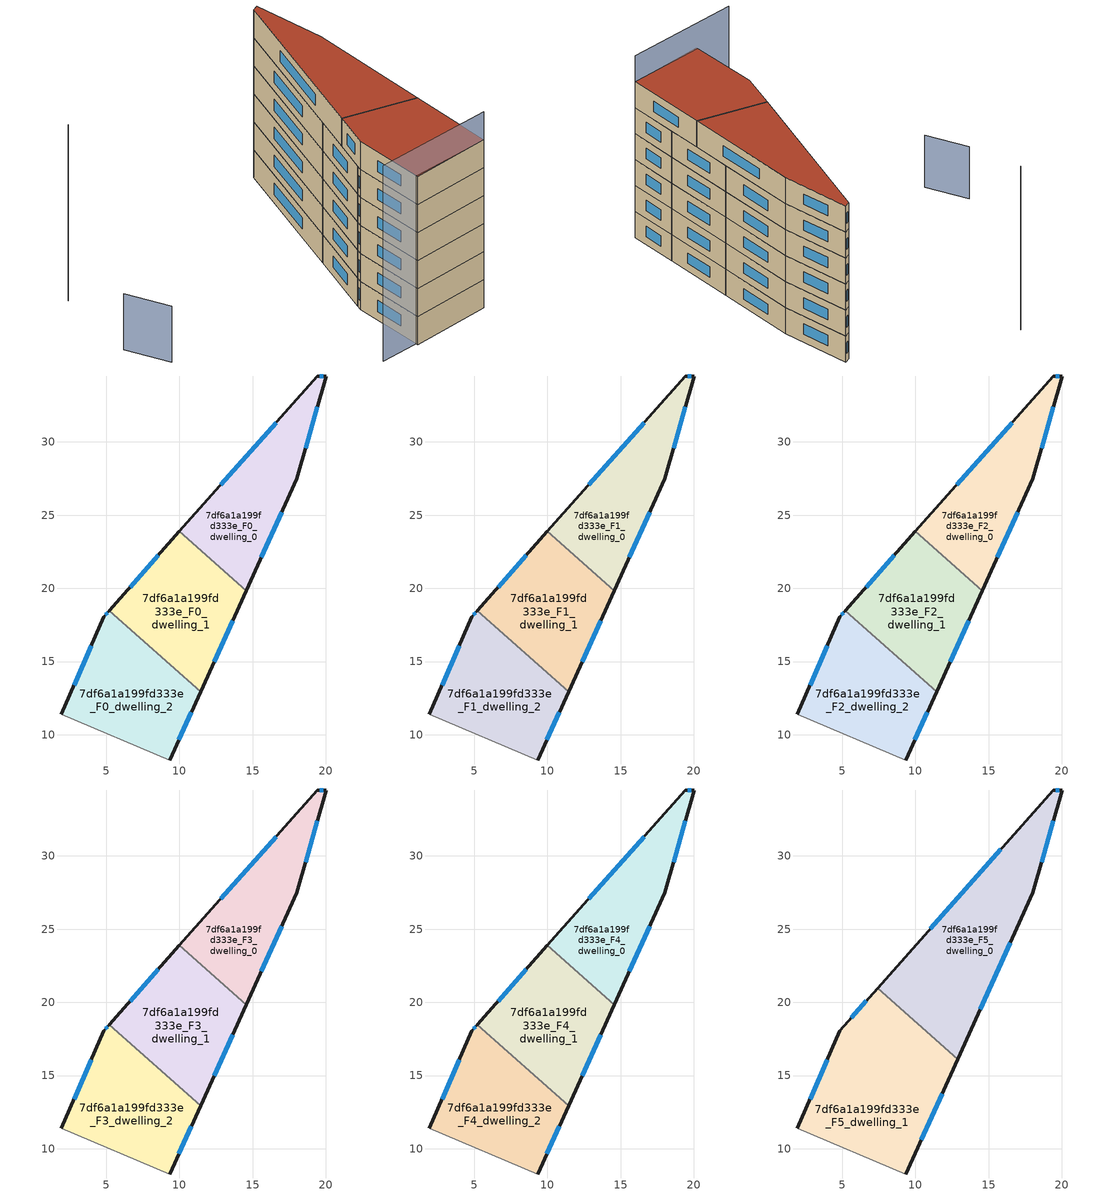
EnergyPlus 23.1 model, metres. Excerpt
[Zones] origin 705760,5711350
7df6a1a199fd333e_F0_dwelling_0
 floor ground (EU_floor_Construction): 20.02,34.48 18.03,27.49 14.57,19.84 10,23.88 19.42,34.5 z0
 wall outside (EU_wall_Construction): 14.57,19.84 18.03,27.49 20.02,34.48 19.42,34.5 10,23.88 z0:3
 wall to 7df6a1a199fd333e_F0_dwelling_1 (EU_wall_Construction): 10,23.88 14.57,19.84 z0:3
 window (EU_Window_Construction): 19.84,34.49 19.6,34.5 / 18.62,29.58 19.42,32.39 / 15.6,22.13 16.99,25.2 / 16.6,31.32 12.82,27.06 z0.9:2.1
7df6a1a199fd333e_F0_dwelling_1
 floor ground (EU_floor_Construction): 14.57,19.84 11.45,12.94 5.2,18.47 10,23.88 z0
 wall outside (EU_wall_Construction): 11.45,12.94 14.57,19.84 / 10,23.88 5.2,18.47 z0:3
 wall to 7df6a1a199fd333e_F0_dwelling_2 (EU_wall_Construction): 5.2,18.47 11.45,12.94 z0:3
 window (EU_Window_Construction): 12.38,15 13.63,17.77 / 8.57,22.26 6.64,20.09 z0.9:2.1
7df6a1a199fd333e_F0_dwelling_2
 floor ground (EU_floor_Construction): 11.45,12.94 9.34,8.28 1.95,11.39 4.84,18.06 5.2,18.47 z0
 wall outside (EU_wall_Construction): 9.34,8.28 11.45,12.94 / 5.2,18.47 4.84,18.06 1.95,11.39 z0:3
 wall adiabatic (EU_wall_Construction): 1.95,11.39 9.34,8.28 z0:3
 window (EU_Window_Construction): 9.97,9.67 10.81,11.54 / 3.98,16.07 2.82,13.39 / 5.1,18.35 4.95,18.19 z0.9:2.1
7df6a1a199fd333e_F1_dwelling_0
 floor to 7df6a1a199fd333e_F0_dwelling_0 (EU_floor_Construction): 20.02,34.48 18.03,27.49 14.57,19.84 10,23.88 19.42,34.5 z3
 wall outside (EU_wall_Construction): 14.57,19.84 18.03,27.49 20.02,34.48 19.42,34.5 10,23.88 z3:6
 wall to 7df6a1a199fd333e_F1_dwelling_1 (EU_wall_Construction): 10,23.88 14.57,19.84 z3:6
 window (EU_Window_Construction): 19.84,34.49 19.6,34.5 / 18.62,29.58 19.42,32.39 / 15.6,22.13 16.99,25.2 / 16.6,31.32 12.82,27.06 z3.9:5.1
7df6a1a199fd333e_F1_dwelling_1
 floor to 7df6a1a199fd333e_F0_dwelling_1 (EU_floor_Construction): 14.57,19.84 11.45,12.94 5.2,18.47 10,23.88 z3
 wall outside (EU_wall_Construction): 11.45,12.94 14.57,19.84 / 10,23.88 5.2,18.47 z3:6
 wall to 7df6a1a199fd333e_F1_dwelling_2 (EU_wall_Construction): 5.2,18.47 11.45,12.94 z3:6
 window (EU_Window_Construction): 12.38,15 13.63,17.77 / 8.57,22.26 6.64,20.09 z3.9:5.1
7df6a1a199fd333e_F1_dwelling_2
 floor to 7df6a1a199fd333e_F0_dwelling_2 (EU_floor_Construction): 11.45,12.94 9.34,8.28 1.95,11.39 4.84,18.06 5.2,18.47 z3
 wall outside (EU_wall_Construction): 9.34,8.28 11.45,12.94 / 5.2,18.47 4.84,18.06 1.95,11.39 z3:6
 wall adiabatic (EU_wall_Construction): 1.95,11.39 9.34,8.28 z3:6
 window (EU_Window_Construction): 9.97,9.67 10.81,11.54 / 3.98,16.07 2.82,13.39 / 5.1,18.35 4.95,18.19 z3.9:5.1
7df6a1a199fd333e_F2_dwelling_0
 floor to 7df6a1a199fd333e_F1_dwelling_0 (EU_floor_Construction): 20.02,34.48 18.03,27.49 14.57,19.84 10,23.88 19.42,34.5 z6
 wall outside (EU_wall_Construction): 14.57,19.84 18.03,27.49 20.02,34.48 19.42,34.5 10,23.88 z6:9
 wall to 7df6a1a199fd333e_F2_dwelling_1 (EU_wall_Construction): 10,23.88 14.57,19.84 z6:9
 window (EU_Window_Construction): 19.84,34.49 19.6,34.5 / 18.62,29.58 19.42,32.39 / 15.6,22.13 16.99,25.2 / 16.6,31.32 12.82,27.06 z6.9:8.1
7df6a1a199fd333e_F2_dwelling_1
 floor to 7df6a1a199fd333e_F1_dwelling_1 (EU_floor_Construction): 14.57,19.84 11.45,12.94 5.2,18.47 10,23.88 z6
 wall outside (EU_wall_Construction): 11.45,12.94 14.57,19.84 / 10,23.88 5.2,18.47 z6:9
 wall to 7df6a1a199fd333e_F2_dwelling_2 (EU_wall_Construction): 5.2,18.47 11.45,12.94 z6:9
 window (EU_Window_Construction): 12.38,15 13.63,17.77 / 8.57,22.26 6.64,20.09 z6.9:8.1
7df6a1a199fd333e_F2_dwelling_2
 floor to 7df6a1a199fd333e_F1_dwelling_2 (EU_floor_Construction): 11.45,12.94 9.34,8.28 1.95,11.39 4.84,18.06 5.2,18.47 z6
 wall outside (EU_wall_Construction): 9.34,8.28 11.45,12.94 / 5.2,18.47 4.84,18.06 1.95,11.39 z6:9
 wall adiabatic (EU_wall_Construction): 1.95,11.39 9.34,8.28 z6:9
 window (EU_Window_Construction): 9.97,9.67 10.81,11.54 / 3.98,16.07 2.82,13.39 / 5.1,18.35 4.95,18.19 z6.9:8.1
7df6a1a199fd333e_F3_dwelling_0
 floor to 7df6a1a199fd333e_F2_dwelling_0 (EU_floor_Construction): 20.02,34.48 18.03,27.49 14.57,19.84 10,23.88 19.42,34.5 z9
 wall outside (EU_wall_Construction): 14.57,19.84 18.03,27.49 20.02,34.48 19.42,34.5 10,23.88 z9:12
 wall to 7df6a1a199fd333e_F3_dwelling_1 (EU_wall_Construction): 10,23.88 14.57,19.84 z9:12
 window (EU_Window_Construction): 19.84,34.49 19.6,34.5 / 18.62,29.58 19.42,32.39 / 15.6,22.13 16.99,25.2 / 16.6,31.32 12.82,27.06 z9.9:11.1
7df6a1a199fd333e_F3_dwelling_1
 floor to 7df6a1a199fd333e_F2_dwelling_1 (EU_floor_Construction): 14.57,19.84 11.45,12.94 5.2,18.47 10,23.88 z9
 wall outside (EU_wall_Construction): 11.45,12.94 14.57,19.84 / 10,23.88 5.2,18.47 z9:12
 wall to 7df6a1a199fd333e_F3_dwelling_2 (EU_wall_Construction): 5.2,18.47 11.45,12.94 z9:12
 window (EU_Window_Construction): 12.38,15 13.63,17.77 / 8.57,22.26 6.64,20.09 z9.9:11.1
7df6a1a199fd333e_F3_dwelling_2
 floor to 7df6a1a199fd333e_F2_dwelling_2 (EU_floor_Construction): 11.45,12.94 9.34,8.28 1.95,11.39 4.84,18.06 5.2,18.47 z9
 wall outside (EU_wall_Construction): 9.34,8.28 11.45,12.94 / 5.2,18.47 4.84,18.06 1.95,11.39 z9:12
 wall adiabatic (EU_wall_Construction): 1.95,11.39 9.34,8.28 z9:12
 window (EU_Window_Construction): 9.97,9.67 10.81,11.54 / 3.98,16.07 2.82,13.39 / 5.1,18.35 4.95,18.19 z9.9:11.1
7df6a1a199fd333e_F4_dwelling_0
 floor to 7df6a1a199fd333e_F3_dwelling_0 (EU_floor_Construction): 20.02,34.48 18.03,27.49 14.57,19.84 10,23.88 19.42,34.5 z12
 wall outside (EU_wall_Construction): 14.57,19.84 18.03,27.49 20.02,34.48 19.42,34.5 10,23.88 z12:15
 wall to 7df6a1a199fd333e_F4_dwelling_1 (EU_wall_Construction): 10,23.88 14.57,19.84 z12:15
 window (EU_Window_Construction): 19.84,34.49 19.6,34.5 / 18.62,29.58 19.42,32.39 / 15.6,22.13 16.99,25.2 / 16.6,31.32 12.82,27.06 z12.9:14.1
7df6a1a199fd333e_F4_dwelling_1
 floor to 7df6a1a199fd333e_F3_dwelling_1 (EU_floor_Construction): 14.57,19.84 11.45,12.94 5.2,18.47 10,23.88 z12
 wall outside (EU_wall_Construction): 11.45,12.94 14.57,19.84 / 10,23.88 5.2,18.47 z12:15
 wall to 7df6a1a199fd333e_F4_dwelling_2 (EU_wall_Construction): 5.2,18.47 11.45,12.94 z12:15
 window (EU_Window_Construction): 12.38,15 13.63,17.77 / 8.57,22.26 6.64,20.09 z12.9:14.1
 ceiling adiabatic (EU_roof_Construction): 11.45,12.94 12.89,16.12 8.08,20.38 9.7,18.95 5.52,18.19 5.2,18.47 z15
7df6a1a199fd333e_F4_dwelling_2
 floor to 7df6a1a199fd333e_F3_dwelling_2 (EU_floor_Construction): 11.45,12.94 9.34,8.28 1.95,11.39 4.84,18.06 5.2,18.47 z12
 wall outside (EU_wall_Construction): 9.34,8.28 11.45,12.94 / 5.2,18.47 4.84,18.06 1.95,11.39 z12:15
 wall adiabatic (EU_wall_Construction): 1.95,11.39 9.34,8.28 z12:15
 window (EU_Window_Construction): 9.97,9.67 10.81,11.54 / 3.98,16.07 2.82,13.39 / 5.1,18.35 4.95,18.19 z12.9:14.1
7df6a1a199fd333e_F5_dwelling_0
 floor to 7df6a1a199fd333e_F4_dwelling_0 (EU_floor_Construction): 20.02,34.48 18.03,27.49 14.57,19.84 10,23.88 19.42,34.5 z15
 floor to 7df6a1a199fd333e_F4_dwelling_1 (EU_floor_Construction): 14.57,19.84 12.89,16.12 7.42,20.97 10,23.88 z15
 wall outside (EU_wall_Construction): 12.89,16.12 18.03,27.49 20.02,34.48 19.42,34.5 7.42,20.97 z15:18
 wall to 7df6a1a199fd333e_F5_dwelling_1 (EU_wall_Construction): 7.42,20.97 12.89,16.12 z15:18
 window (EU_Window_Construction): 19.84,34.49 19.6,34.5 / 18.62,29.58 19.42,32.39 / 14.43,19.52 16.49,24.08 / 15.83,30.45 11.01,25.02 z15.9:17.1
 roof outside (EU_roof_Construction): 12.89,16.12 18.03,27.49 20.02,34.48 19.42,34.5 7.42,20.97 z18
7df6a1a199fd333e_F5_dwelling_1
 floor to 7df6a1a199fd333e_F4_dwelling_2 (EU_floor_Construction): 11.45,12.94 9.34,8.28 1.95,11.39 4.84,18.06 5.52,18.19 z15; 5.52,18.19 4.84,18.06 5.2,18.47 z15
 floor adiabatic (EU_floor_Construction): 12.89,16.12 11.45,12.94 5.52,18.19 9.7,18.95 z15
 floor to 7df6a1a199fd333e_F4_dwelling_1 (EU_floor_Construction): 9.7,18.95 5.52,18.19 5.2,18.47 7.42,20.97 z15
 wall outside (EU_wall_Construction): 9.34,8.28 12.89,16.12 / 7.42,20.97 4.84,18.06 1.95,11.39 z15:18
 wall adiabatic (EU_wall_Construction): 1.95,11.39 9.34,8.28 z15:18
 window (EU_Window_Construction): 10.4,10.63 11.82,13.77 / 3.98,16.07 2.82,13.39 / 6.65,20.1 5.61,18.93 z15.9:17.1
 roof outside (EU_roof_Construction): 9.34,8.28 12.89,16.12 7.42,20.97 4.84,18.06 1.95,11.39 z18
shading: -1.56,13.16 9.34,8.28 z0:21; -8.93,34.66 -8.93,30.07 z0:6; 8.69,47.53 -4.03,42.04 z0:9
[Building]
EU S2 Campaign: North Axis=0; Terrain=City; Solar Distribution=FullExterior
[Site:Location]
London: Latitude=51.5; Longitude=-0.5; Time Zone=0; Elevation=25
[SizingPeriod:WeatherFileDays]
AnnualSizingPeriod: Begin Month=1; Begin Day of Month=1; End Month=12; End Day of Month=31; Day of Week for Start Day=Monday; Use Weather File Daylight Saving Period=No; Use Weather File Rain and Snow Indicators=No
[MATERIAL]
EU_InternalMass_Material: Roughness=MediumRough; Thickness=0.1; Conductivity=1; Density=1800; Specific Heat=900; Thermal Absorptance=0.9; Solar Absorptance=0.7; Visible Absorptance=0.7
[MATERIAL:NOMASS] Roughness=MediumRough; Thermal Absorptance=0.9; Solar Absorptance=0.7; Visible Absorptance=0.7
Name | Thermal Resistance
EU_wall_NoMass | 1.04674
EU_roof_NoMass | 4.32442
EU_floor_NoMass | 2.04616
[WINDOWMATERIAL:SIMPLEGLAZINGSYSTEM]
EU_Window_SimpleGlazing: UFactor=4.25843; Solar Heat Gain Coefficient=0.85; Visible Transmittance=0.85
[CONSTRUCTION]
EU_wall_Construction: EU_wall_NoMass
EU_roof_Construction: EU_roof_NoMass
EU_floor_Construction: EU_floor_NoMass
EU_InternalMass_Construction: EU_InternalMass_Material
EU_Window_Construction: EU_Window_SimpleGlazing
[ZONE] Type=1; Multiplier=1; Ceiling Height=autocalculate; Floor Area=autocalculate; Part of Total Floor Area=Yes
Name | Volume
7df6a1a199fd333e_F0_dwelling_0 | 156.675
7df6a1a199fd333e_F1_dwelling_0; 7df6a1a199fd333e_F2_dwelling_0; 7df6a1a199fd333e_F3_dwelling_0; 7df6a1a199fd333e_F4_dwelling_0; 7df6a1a199fd333e_F0_dwelling_1; 7df6a1a199fd333e_F1_dwelling_1; 7df6a1a199fd333e_F2_dwelling_1; 7df6a1a199fd333e_F3_dwelling_1; 7df6a1a199fd333e_F4_dwelling_1 | 156.674
7df6a1a199fd333e_F5_dwelling_0 | 235.022
7df6a1a199fd333e_F5_dwelling_1 | 235.015
7df6a1a199fd333e_F0_dwelling_2; 7df6a1a199fd333e_F1_dwelling_2; 7df6a1a199fd333e_F2_dwelling_2; 7df6a1a199fd333e_F3_dwelling_2; 7df6a1a199fd333e_F4_dwelling_2 | 156.694
[INTERNALMASS] Construction=EU_InternalMass_Construction
Name | Zone or ZoneList | Surface Area
7df6a1a199fd333e_F0_dwelling_0_EU_InternalMass | 7df6a1a199fd333e_F0_dwelling_0 | 52.2244
7df6a1a199fd333e_F0_dwelling_1_EU_InternalMass | 7df6a1a199fd333e_F0_dwelling_1 | 52.2247
7df6a1a199fd333e_F0_dwelling_2_EU_InternalMass | 7df6a1a199fd333e_F0_dwelling_2 | 52.2311
7df6a1a199fd333e_F1_dwelling_0_EU_InternalMass | 7df6a1a199fd333e_F1_dwelling_0 | 52.2244
7df6a1a199fd333e_F1_dwelling_1_EU_InternalMass | 7df6a1a199fd333e_F1_dwelling_1 | 52.2247
7df6a1a199fd333e_F1_dwelling_2_EU_InternalMass | 7df6a1a199fd333e_F1_dwelling_2 | 52.2311
7df6a1a199fd333e_F2_dwelling_0_EU_InternalMass | 7df6a1a199fd333e_F2_dwelling_0 | 52.2244
7df6a1a199fd333e_F2_dwelling_1_EU_InternalMass | 7df6a1a199fd333e_F2_dwelling_1 | 52.2247
7df6a1a199fd333e_F2_dwelling_2_EU_InternalMass | 7df6a1a199fd333e_F2_dwelling_2 | 52.2311
7df6a1a199fd333e_F3_dwelling_0_EU_InternalMass | 7df6a1a199fd333e_F3_dwelling_0 | 52.2244
7df6a1a199fd333e_F3_dwelling_1_EU_InternalMass | 7df6a1a199fd333e_F3_dwelling_1 | 52.2247
7df6a1a199fd333e_F3_dwelling_2_EU_InternalMass | 7df6a1a199fd333e_F3_dwelling_2 | 52.2311
7df6a1a199fd333e_F4_dwelling_0_EU_InternalMass | 7df6a1a199fd333e_F4_dwelling_0 | 52.2244
7df6a1a199fd333e_F4_dwelling_1_EU_InternalMass | 7df6a1a199fd333e_F4_dwelling_1 | 52.2247
7df6a1a199fd333e_F4_dwelling_2_EU_InternalMass | 7df6a1a199fd333e_F4_dwelling_2 | 52.2311
7df6a1a199fd333e_F5_dwelling_0_EU_InternalMass | 7df6a1a199fd333e_F5_dwelling_0 | 78.3458
7df6a1a199fd333e_F5_dwelling_1_EU_InternalMass | 7df6a1a199fd333e_F5_dwelling_1 | 78.3426
[OTHEREQUIPMENT] Fuel Type=Electricity; Design Level Calculation Method=Watts/Area; Power per Zone Floor Area=1; Fraction Latent=0; Fraction Radiant=0; Fraction Lost=0; Carbon Dioxide Generation Rate=0; EndUse Subcategory=EU_Step8_InternalGains
Name | Zone or ZoneList or Space or SpaceList | Schedule
EU_Step8_InternalGain_7df6a1a199fd333e_F0_dwelling_0_f000 | 7df6a1a199fd333e_F0_dwelling_0 | EU_Step8_GainSchedule_7df6a1a199fd333e_F0_dwelling_0_f000
EU_Step8_InternalGain_7df6a1a199fd333e_F0_dwelling_1_f000 | 7df6a1a199fd333e_F0_dwelling_1 | EU_Step8_GainSchedule_7df6a1a199fd333e_F0_dwelling_1_f000
EU_Step8_InternalGain_7df6a1a199fd333e_F0_dwelling_2_f000 | 7df6a1a199fd333e_F0_dwelling_2 | EU_Step8_GainSchedule_7df6a1a199fd333e_F0_dwelling_2_f000
EU_Step8_InternalGain_7df6a1a199fd333e_F1_dwelling_0_f000 | 7df6a1a199fd333e_F1_dwelling_0 | EU_Step8_GainSchedule_7df6a1a199fd333e_F1_dwelling_0_f000
EU_Step8_InternalGain_7df6a1a199fd333e_F1_dwelling_1_f000 | 7df6a1a199fd333e_F1_dwelling_1 | EU_Step8_GainSchedule_7df6a1a199fd333e_F1_dwelling_1_f000
EU_Step8_InternalGain_7df6a1a199fd333e_F1_dwelling_2_f000 | 7df6a1a199fd333e_F1_dwelling_2 | EU_Step8_GainSchedule_7df6a1a199fd333e_F1_dwelling_2_f000
EU_Step8_InternalGain_7df6a1a199fd333e_F2_dwelling_0_f000 | 7df6a1a199fd333e_F2_dwelling_0 | EU_Step8_GainSchedule_7df6a1a199fd333e_F2_dwelling_0_f000
EU_Step8_InternalGain_7df6a1a199fd333e_F2_dwelling_1_f000 | 7df6a1a199fd333e_F2_dwelling_1 | EU_Step8_GainSchedule_7df6a1a199fd333e_F2_dwelling_1_f000
EU_Step8_InternalGain_7df6a1a199fd333e_F2_dwelling_2_f000 | 7df6a1a199fd333e_F2_dwelling_2 | EU_Step8_GainSchedule_7df6a1a199fd333e_F2_dwelling_2_f000
EU_Step8_InternalGain_7df6a1a199fd333e_F3_dwelling_0_f000 | 7df6a1a199fd333e_F3_dwelling_0 | EU_Step8_GainSchedule_7df6a1a199fd333e_F3_dwelling_0_f000
EU_Step8_InternalGain_7df6a1a199fd333e_F3_dwelling_1_f000 | 7df6a1a199fd333e_F3_dwelling_1 | EU_Step8_GainSchedule_7df6a1a199fd333e_F3_dwelling_1_f000
EU_Step8_InternalGain_7df6a1a199fd333e_F3_dwelling_2_f000 | 7df6a1a199fd333e_F3_dwelling_2 | EU_Step8_GainSchedule_7df6a1a199fd333e_F3_dwelling_2_f000
EU_Step8_InternalGain_7df6a1a199fd333e_F4_dwelling_0_f000 | 7df6a1a199fd333e_F4_dwelling_0 | EU_Step8_GainSchedule_7df6a1a199fd333e_F4_dwelling_0_f000
EU_Step8_InternalGain_7df6a1a199fd333e_F4_dwelling_1_f000 | 7df6a1a199fd333e_F4_dwelling_1 | EU_Step8_GainSchedule_7df6a1a199fd333e_F4_dwelling_1_f000
EU_Step8_InternalGain_7df6a1a199fd333e_F4_dwelling_2_f000 | 7df6a1a199fd333e_F4_dwelling_2 | EU_Step8_GainSchedule_7df6a1a199fd333e_F4_dwelling_2_f000
EU_Step8_InternalGain_7df6a1a199fd333e_F5_dwelling_0_f000 | 7df6a1a199fd333e_F5_dwelling_0 | EU_Step8_GainSchedule_7df6a1a199fd333e_F5_dwelling_0_f000
EU_Step8_InternalGain_7df6a1a199fd333e_F5_dwelling_1_f000 | 7df6a1a199fd333e_F5_dwelling_1 | EU_Step8_GainSchedule_7df6a1a199fd333e_F5_dwelling_1_f000
[ZONEVENTILATION:DESIGNFLOWRATE] Schedule=EU_AlwaysOn; Design Flow Rate Calculation Method=AirChanges/Hour; Air Changes per Hour=0.488719; Ventilation Type=Natural; Fan Pressure Rise=0; Fan Total Efficiency=1; Constant Term Coefficient=1; Temperature Term Coefficient=0; Velocity Term Coefficient=0; Velocity Squared Term Coefficient=0; Minimum Indoor Temperature=-100; Maximum Indoor Temperature=100; Delta Temperature=-100; Minimum Outdoor Temperature=-100; Maximum Outdoor Temperature=100; Maximum Wind Speed=40
Name | Zone or ZoneList or Space or SpaceList
EU_ConstantAir_7df6a1a199fd333e_F0_dwelling_0 | 7df6a1a199fd333e_F0_dwelling_0
EU_ConstantAir_7df6a1a199fd333e_F0_dwelling_1 | 7df6a1a199fd333e_F0_dwelling_1
EU_ConstantAir_7df6a1a199fd333e_F0_dwelling_2 | 7df6a1a199fd333e_F0_dwelling_2
EU_ConstantAir_7df6a1a199fd333e_F1_dwelling_0 | 7df6a1a199fd333e_F1_dwelling_0
EU_ConstantAir_7df6a1a199fd333e_F1_dwelling_1 | 7df6a1a199fd333e_F1_dwelling_1
EU_ConstantAir_7df6a1a199fd333e_F1_dwelling_2 | 7df6a1a199fd333e_F1_dwelling_2
EU_ConstantAir_7df6a1a199fd333e_F2_dwelling_0 | 7df6a1a199fd333e_F2_dwelling_0
EU_ConstantAir_7df6a1a199fd333e_F2_dwelling_1 | 7df6a1a199fd333e_F2_dwelling_1
EU_ConstantAir_7df6a1a199fd333e_F2_dwelling_2 | 7df6a1a199fd333e_F2_dwelling_2
EU_ConstantAir_7df6a1a199fd333e_F3_dwelling_0 | 7df6a1a199fd333e_F3_dwelling_0
EU_ConstantAir_7df6a1a199fd333e_F3_dwelling_1 | 7df6a1a199fd333e_F3_dwelling_1
EU_ConstantAir_7df6a1a199fd333e_F3_dwelling_2 | 7df6a1a199fd333e_F3_dwelling_2
EU_ConstantAir_7df6a1a199fd333e_F4_dwelling_0 | 7df6a1a199fd333e_F4_dwelling_0
EU_ConstantAir_7df6a1a199fd333e_F4_dwelling_1 | 7df6a1a199fd333e_F4_dwelling_1
EU_ConstantAir_7df6a1a199fd333e_F4_dwelling_2 | 7df6a1a199fd333e_F4_dwelling_2
EU_ConstantAir_7df6a1a199fd333e_F5_dwelling_0 | 7df6a1a199fd333e_F5_dwelling_0
EU_ConstantAir_7df6a1a199fd333e_F5_dwelling_1 | 7df6a1a199fd333e_F5_dwelling_1
[HVACTEMPLATE:THERMOSTAT] Constant Heating Setpoint=20; Constant Cooling Setpoint=50
EU_HeatOnly_7df6a1a199fd333e_F0_dwelling_0; EU_HeatOnly_7df6a1a199fd333e_F0_dwelling_1; EU_HeatOnly_7df6a1a199fd333e_F0_dwelling_2; EU_HeatOnly_7df6a1a199fd333e_F1_dwelling_0; EU_HeatOnly_7df6a1a199fd333e_F1_dwelling_1; EU_HeatOnly_7df6a1a199fd333e_F1_dwelling_2; EU_HeatOnly_7df6a1a199fd333e_F2_dwelling_0; EU_HeatOnly_7df6a1a199fd333e_F2_dwelling_1; EU_HeatOnly_7df6a1a199fd333e_F2_dwelling_2; EU_HeatOnly_7df6a1a199fd333e_F3_dwelling_0; EU_HeatOnly_7df6a1a199fd333e_F3_dwelling_1; EU_HeatOnly_7df6a1a199fd333e_F3_dwelling_2; EU_HeatOnly_7df6a1a199fd333e_F4_dwelling_0; EU_HeatOnly_7df6a1a199fd333e_F4_dwelling_1; EU_HeatOnly_7df6a1a199fd333e_F4_dwelling_2; EU_HeatOnly_7df6a1a199fd333e_F5_dwelling_0; EU_HeatOnly_7df6a1a199fd333e_F5_dwelling_1
[HVACTEMPLATE:ZONE:IDEALLOADSAIRSYSTEM] System Availability Schedule=EU_AlwaysOn; Maximum Heating Supply Air Temperature=50; Minimum Cooling Supply Air Temperature=13; Maximum Heating Supply Air Humidity Ratio=0.0156; Minimum Cooling Supply Air Humidity Ratio=0.0077; Heating Limit=NoLimit; Cooling Limit=NoLimit; Heating Availability Schedule=EU_AlwaysOn; Cooling Availability Schedule=EU_CoolingOff; Dehumidification Control Type=ConstantSensibleHeatRatio; Cooling Sensible Heat Ratio=0.7; Dehumidification Setpoint=60; Humidification Control Type=None; Humidification Setpoint=30; Outdoor Air Method=None; Outdoor Air Flow Rate per Person=0.00944; Outdoor Air Flow Rate per Zone Floor Area=0; Outdoor Air Flow Rate per Zone=0; Demand Controlled Ventilation Type=None; Outdoor Air Economizer Type=NoEconomizer; Heat Recovery Type=None; Sensible Heat Recovery Effectiveness=0.7; Latent Heat Recovery Effectiveness=0.65
Name | Template Thermostat
7df6a1a199fd333e_F0_dwelling_0 | EU_HeatOnly_7df6a1a199fd333e_F0_dwelling_0
7df6a1a199fd333e_F0_dwelling_1 | EU_HeatOnly_7df6a1a199fd333e_F0_dwelling_1
7df6a1a199fd333e_F0_dwelling_2 | EU_HeatOnly_7df6a1a199fd333e_F0_dwelling_2
7df6a1a199fd333e_F1_dwelling_0 | EU_HeatOnly_7df6a1a199fd333e_F1_dwelling_0
7df6a1a199fd333e_F1_dwelling_1 | EU_HeatOnly_7df6a1a199fd333e_F1_dwelling_1
7df6a1a199fd333e_F1_dwelling_2 | EU_HeatOnly_7df6a1a199fd333e_F1_dwelling_2
7df6a1a199fd333e_F2_dwelling_0 | EU_HeatOnly_7df6a1a199fd333e_F2_dwelling_0
7df6a1a199fd333e_F2_dwelling_1 | EU_HeatOnly_7df6a1a199fd333e_F2_dwelling_1
7df6a1a199fd333e_F2_dwelling_2 | EU_HeatOnly_7df6a1a199fd333e_F2_dwelling_2
7df6a1a199fd333e_F3_dwelling_0 | EU_HeatOnly_7df6a1a199fd333e_F3_dwelling_0
7df6a1a199fd333e_F3_dwelling_1 | EU_HeatOnly_7df6a1a199fd333e_F3_dwelling_1
7df6a1a199fd333e_F3_dwelling_2 | EU_HeatOnly_7df6a1a199fd333e_F3_dwelling_2
7df6a1a199fd333e_F4_dwelling_0 | EU_HeatOnly_7df6a1a199fd333e_F4_dwelling_0
7df6a1a199fd333e_F4_dwelling_1 | EU_HeatOnly_7df6a1a199fd333e_F4_dwelling_1
7df6a1a199fd333e_F4_dwelling_2 | EU_HeatOnly_7df6a1a199fd333e_F4_dwelling_2
7df6a1a199fd333e_F5_dwelling_0 | EU_HeatOnly_7df6a1a199fd333e_F5_dwelling_0
7df6a1a199fd333e_F5_dwelling_1 | EU_HeatOnly_7df6a1a199fd333e_F5_dwelling_1
[SIZING:ZONE] Zone Cooling Design Supply Air Temperature Input Method=SupplyAirTemperature; Zone Cooling Design Supply Air Temperature=13; Zone Heating Design Supply Air Temperature Input Method=SupplyAirTemperature; Zone Heating Design Supply Air Temperature=50; Zone Cooling Design Supply Air Humidity Ratio=0.008; Zone Heating Design Supply Air Humidity Ratio=0.008; Cooling Design Air Flow Method=DesignDay; Cooling Design Air Flow Rate=0; Cooling Minimum Air Flow per Zone Floor Area=0.000762; Cooling Minimum Air Flow=0; Cooling Minimum Air Flow Fraction=0.2; Heating Design Air Flow Method=DesignDay; Heating Design Air Flow Rate=0; Heating Maximum Air Flow per Zone Floor Area=0.002032; Heating Maximum Air Flow=0.141576; Heating Maximum Air Flow Fraction=0.3; Account for Dedicated Outdoor Air System=No; Dedicated Outdoor Air System Control Strategy=NeutralSupplyAir; Dedicated Outdoor Air Low Setpoint Temperature for Design=autosize; Dedicated Outdoor Air High Setpoint Temperature for Design=autosize; Zone Load Sizing Method=Sensible Load Only No Latent Load; Zone Latent Cooling Design Supply Air Humidity Ratio Input Method=HumidityRatioDifference; Zone Cooling Design Supply Air Humidity Ratio Difference=0.005; Zone Latent Heating Design Supply Air Humidity Ratio Input Method=HumidityRatioDifference; Zone Humidification Design Supply Air Humidity Ratio Difference=0.005
7df6a1a199fd333e_F0_dwelling_0; 7df6a1a199fd333e_F0_dwelling_1; 7df6a1a199fd333e_F0_dwelling_2; 7df6a1a199fd333e_F1_dwelling_0; 7df6a1a199fd333e_F1_dwelling_1; 7df6a1a199fd333e_F1_dwelling_2; 7df6a1a199fd333e_F2_dwelling_0; 7df6a1a199fd333e_F2_dwelling_1; 7df6a1a199fd333e_F2_dwelling_2; 7df6a1a199fd333e_F3_dwelling_0; 7df6a1a199fd333e_F3_dwelling_1; 7df6a1a199fd333e_F3_dwelling_2; 7df6a1a199fd333e_F4_dwelling_0; 7df6a1a199fd333e_F4_dwelling_1; 7df6a1a199fd333e_F4_dwelling_2; 7df6a1a199fd333e_F5_dwelling_0; 7df6a1a199fd333e_F5_dwelling_1
[SCHEDULE:CONSTANT]
Name | Hourly Value
EU_AlwaysOn | 1
EU_CoolingOff | 0
[SCHEDULE:FILE] Column Number=1; Rows to Skip at Top=0; Number of Hours of Data=8760; Column Separator=Comma; Interpolate to Timestep=No; Minutes per Item=60; Adjust Schedule for Daylight Savings=Yes
Name | File
EU_Step8_GainSchedule_7df6a1a199fd333e_F0_dwelling_0_f000 | ../../schedules/7df6a1a199fd333e/7df6a1a199fd333e_F0_dwelling_0_f000_gain.csv
EU_Step8_GainSchedule_7df6a1a199fd333e_F0_dwelling_1_f000 | ../../schedules/7df6a1a199fd333e/7df6a1a199fd333e_F0_dwelling_1_f000_gain.csv
EU_Step8_GainSchedule_7df6a1a199fd333e_F0_dwelling_2_f000 | ../../schedules/7df6a1a199fd333e/7df6a1a199fd333e_F0_dwelling_2_f000_gain.csv
EU_Step8_GainSchedule_7df6a1a199fd333e_F1_dwelling_0_f000 | ../../schedules/7df6a1a199fd333e/7df6a1a199fd333e_F1_dwelling_0_f000_gain.csv
EU_Step8_GainSchedule_7df6a1a199fd333e_F1_dwelling_1_f000 | ../../schedules/7df6a1a199fd333e/7df6a1a199fd333e_F1_dwelling_1_f000_gain.csv
EU_Step8_GainSchedule_7df6a1a199fd333e_F1_dwelling_2_f000 | ../../schedules/7df6a1a199fd333e/7df6a1a199fd333e_F1_dwelling_2_f000_gain.csv
EU_Step8_GainSchedule_7df6a1a199fd333e_F2_dwelling_0_f000 | ../../schedules/7df6a1a199fd333e/7df6a1a199fd333e_F2_dwelling_0_f000_gain.csv
EU_Step8_GainSchedule_7df6a1a199fd333e_F2_dwelling_1_f000 | ../../schedules/7df6a1a199fd333e/7df6a1a199fd333e_F2_dwelling_1_f000_gain.csv
EU_Step8_GainSchedule_7df6a1a199fd333e_F2_dwelling_2_f000 | ../../schedules/7df6a1a199fd333e/7df6a1a199fd333e_F2_dwelling_2_f000_gain.csv
EU_Step8_GainSchedule_7df6a1a199fd333e_F3_dwelling_0_f000 | ../../schedules/7df6a1a199fd333e/7df6a1a199fd333e_F3_dwelling_0_f000_gain.csv
EU_Step8_GainSchedule_7df6a1a199fd333e_F3_dwelling_1_f000 | ../../schedules/7df6a1a199fd333e/7df6a1a199fd333e_F3_dwelling_1_f000_gain.csv
EU_Step8_GainSchedule_7df6a1a199fd333e_F3_dwelling_2_f000 | ../../schedules/7df6a1a199fd333e/7df6a1a199fd333e_F3_dwelling_2_f000_gain.csv
EU_Step8_GainSchedule_7df6a1a199fd333e_F4_dwelling_0_f000 | ../../schedules/7df6a1a199fd333e/7df6a1a199fd333e_F4_dwelling_0_f000_gain.csv
EU_Step8_GainSchedule_7df6a1a199fd333e_F4_dwelling_1_f000 | ../../schedules/7df6a1a199fd333e/7df6a1a199fd333e_F4_dwelling_1_f000_gain.csv
EU_Step8_GainSchedule_7df6a1a199fd333e_F4_dwelling_2_f000 | ../../schedules/7df6a1a199fd333e/7df6a1a199fd333e_F4_dwelling_2_f000_gain.csv
EU_Step8_GainSchedule_7df6a1a199fd333e_F5_dwelling_0_f000 | ../../schedules/7df6a1a199fd333e/7df6a1a199fd333e_F5_dwelling_0_f000_gain.csv
EU_Step8_GainSchedule_7df6a1a199fd333e_F5_dwelling_1_f000 | ../../schedules/7df6a1a199fd333e/7df6a1a199fd333e_F5_dwelling_1_f000_gain.csv
